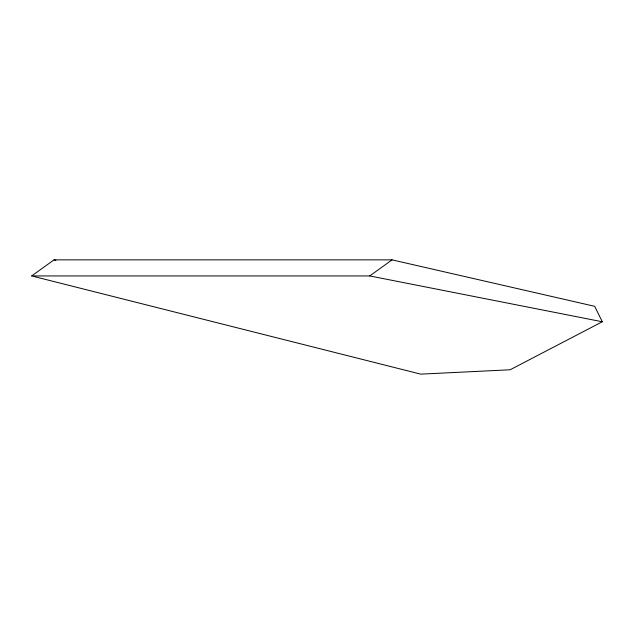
<?xml version="1.0" encoding="UTF-8"?>
<svg xmlns="http://www.w3.org/2000/svg" width="634" height="634" viewBox="0 0 634 634"><rect width="100%" height="100%" fill="white"/><g stroke="black" fill="none" stroke-linecap="round" stroke-linejoin="round"><path stroke-width="0.95" d="M31.7 275.941L54.009 259.861L392.058 259.861L594.692 306.317L602.3 321.763L510.108 369.781L420.699 374.139L31.7 275.941L369.749 275.941L602.3 321.763M369.749 275.941L392.058 259.861M54.009 259.861L55.919 260.368"/></g></svg>
